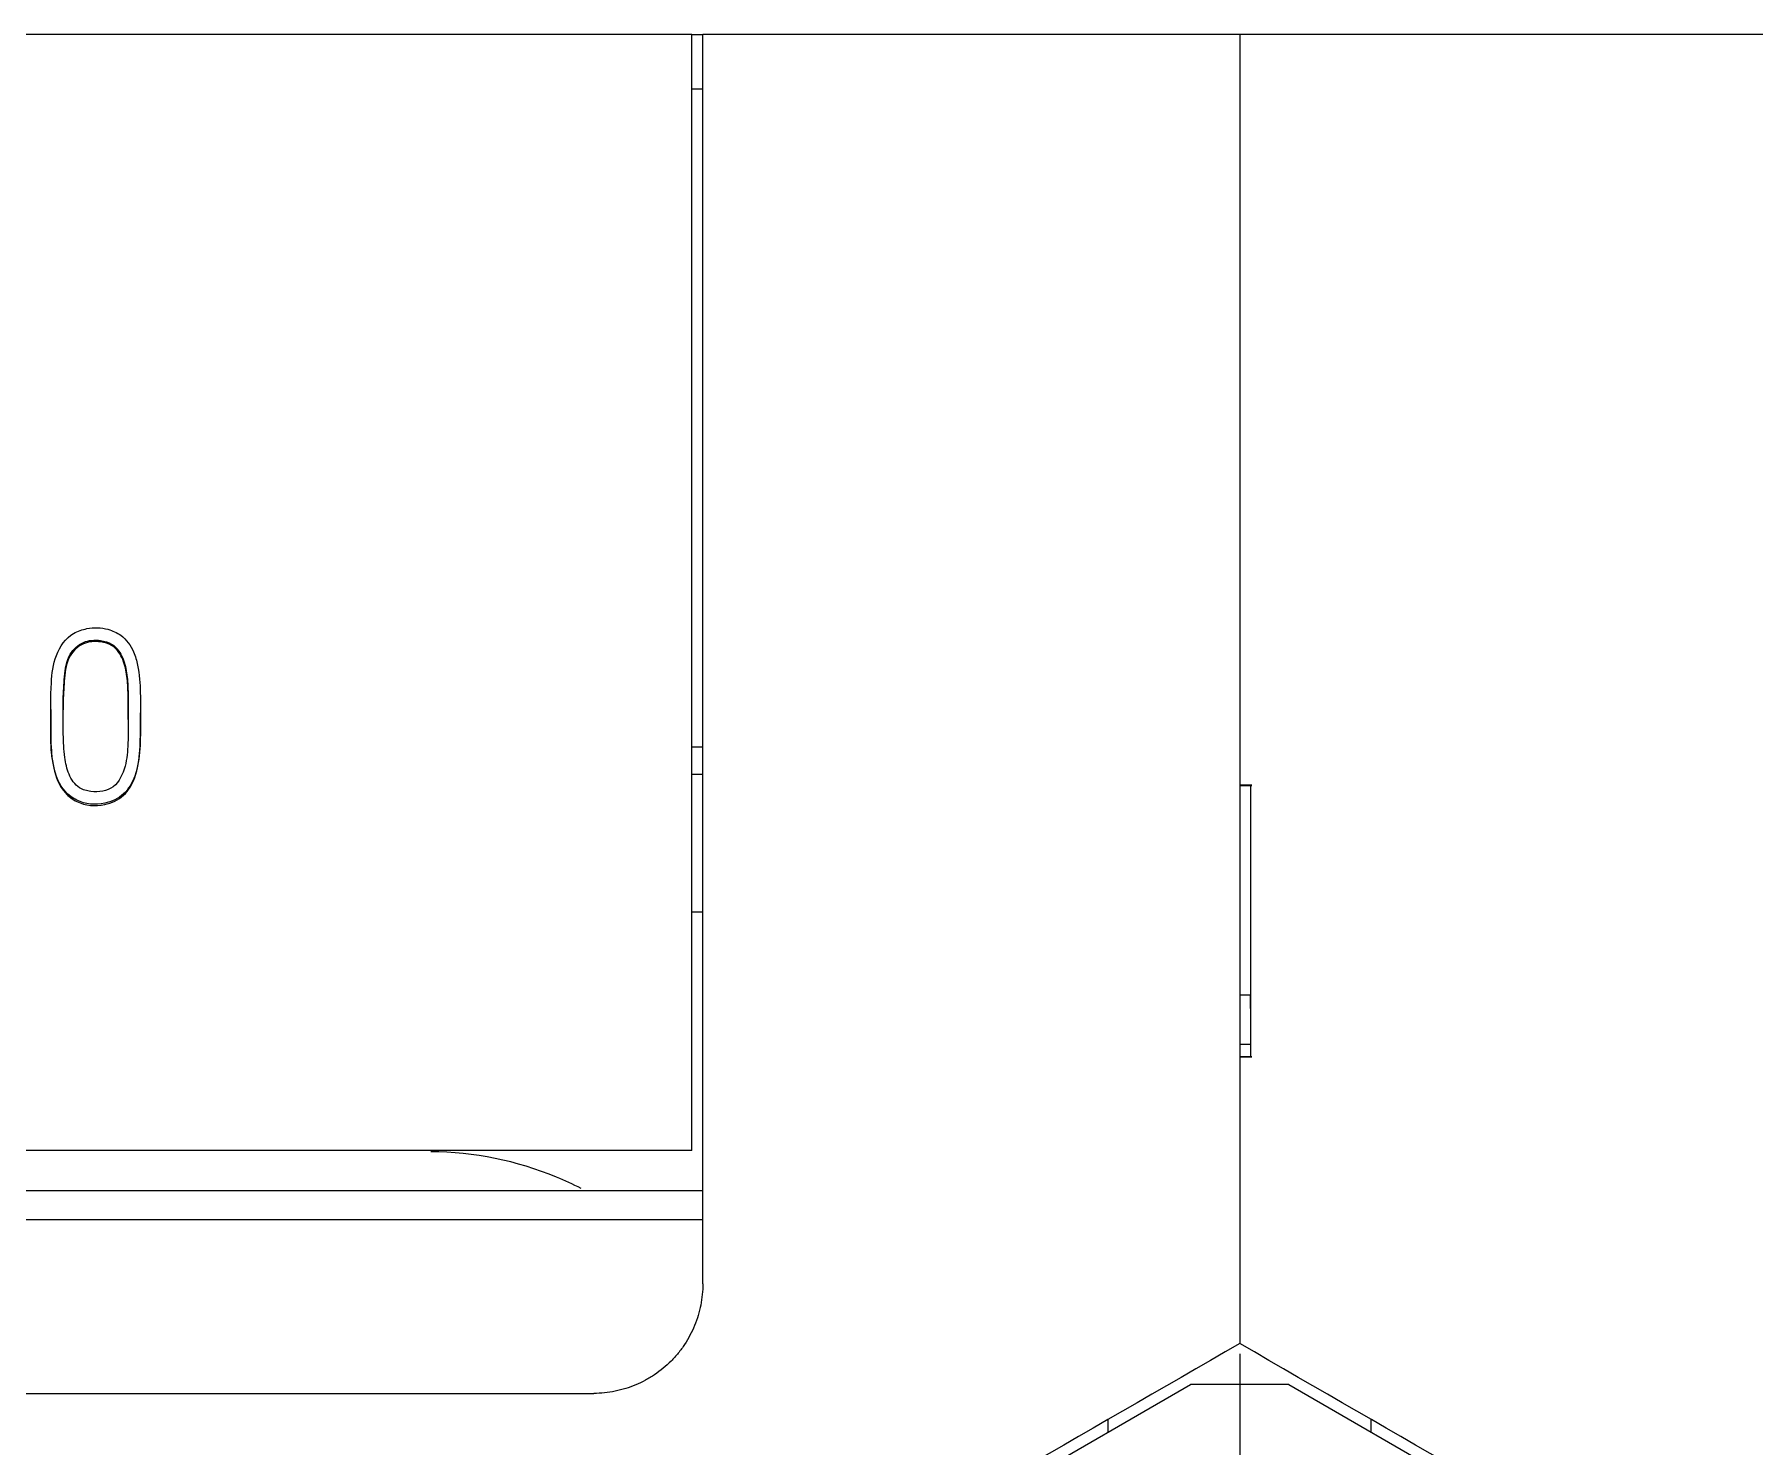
# Model space of a CAD drawing. Header units: millimetres. Extents: x 4134 to 7422, y 1400 to 3585.
# Drawn here: x 5309.25 to 5324.95, y 3074.9 to 3087.78 of the extents above; entities that cross this region are included whole.
import ezdxf

# ---------------------------------------------------------------- set-up
doc = ezdxf.new("R2010")
doc.units = ezdxf.units.MM
doc.layers.add('000-PI-Oprema', color=30, linetype='Continuous', lineweight=5)

# ---------------------------------------------------------------- blocks, each defined once
blk = doc.blocks.new('S7-1500 AI HS - 6ES7531-7NF10-0AB0')
at = {"layer": '000-PI-Oprema', "color": 0, "linetype": 'ByBlock', "lineweight": 0}
for p, q in [((4.9, 147), (0, 147)), ((29.8, 147), (5, 147)), ((29.8, 147), (29.9, 147)), ((29.8, 136.817), (29.8, 147)), ((34.8, 147), (29.9, 147)), ((29.9, 146.5), (29.8, 146.5)), ((23.948, 140.84), (23.948, 140.827)), ((24.767, 140.796), (24.767, 140.809)), ((29.8, 140.5), (29.9, 140.5)), ((29.8, 140.25), (29.9, 140.25)), ((34.912, 140.15), (34.8, 140.15)), ((34.912, 140.144), (34.8, 140.144)), ((29.8, 138.995), (29.9, 138.995)), ((34.9, 138.234), (34.8, 138.234)), ((34.9, 138.234), (34.9, 137.784)), ((34.9, 137.784), (34.8, 137.784)), ((34.8, 137.675), (34.912, 137.675)), ((34.8, 137.672), (34.912, 137.672)), ((29.8, 136.817), (5, 136.817)), ((29.9, 136.449), (4.9, 136.449)), ((29.9, 136.185), (4.9, 136.185)), ((0, 134.961), (0, 134.681)), ((34.8, 134.961), (34.8, 134.681)), ((0, 134.681), (0, 21.262)), ((0.45, 134.681), (0, 134.681)), ((0.45, 134.681), (4.4, 132.4)), ((5.9, 134.6), (28.9, 134.6)), ((28.904, 134.6), (28.904, 134.6)), ((30.4, 132.4), (34.35, 134.681)), ((34.8, 134.681), (34.35, 134.681)), ((34.8, 134.681), (34.8, 21.262)), ((1.2, 134.248), (1.2, 134.365)), ((33.6, 134.248), (33.6, 134.365))]:
    blk.add_line(p, q, dxfattribs=at)
for points, knots in [([(0, 147), (0, 145.915), (0, 142.31), (0, 138.328), (0, 135.43), (0, 135.056)], [0, 0, 0, 0, 0.272684, 0.906013, 1, 1, 1, 1]), ([(29.9, 136.185), (29.9, 138.706), (29.9, 142.312), (29.9, 145.915), (29.9, 147)], [0, 0, 0, 0, 0.698854, 1, 1, 1, 1]), ([(34.8, 147), (34.8, 145.915), (34.8, 142.31), (34.8, 138.328), (34.8, 135.43), (34.8, 135.056)], [0, 0, 0, 0, 0.272684, 0.906013, 1, 1, 1, 1]), ([(24.278, 141.578), (24.235, 141.57), (24.111, 141.53), (23.977, 141.338), (23.945, 141.04), (23.949, 140.744), (23.948, 140.488), (23.978, 140.278), (24.038, 140.113), (24.22, 139.979), (24.423, 139.961), (24.626, 140.055), (24.736, 140.249), (24.767, 140.482), (24.767, 140.737), (24.768, 140.991), (24.756, 141.204), (24.704, 141.389), (24.612, 141.515), (24.452, 141.588), (24.342, 141.59), (24.278, 141.578)], [0, 0, 0, 0, 0.03125, 0.09375, 0.15625, 0.25, 0.3125, 0.34375, 0.40625, 0.4375, 0.5, 0.546875, 0.59375, 0.65625, 0.71875, 0.78125, 0.84375, 0.875, 0.921875, 0.953125, 1, 1, 1, 1]), ([(24.504, 141.437), (24.474, 141.456), (24.386, 141.478), (24.24, 141.471), (24.097, 141.336), (24.072, 141.138), (24.059, 140.931), (24.062, 140.754), (24.062, 140.579), (24.071, 140.42), (24.104, 140.247), (24.188, 140.123), (24.348, 140.077), (24.54, 140.105), (24.641, 140.325), (24.656, 140.562), (24.656, 140.811), (24.655, 141.038), (24.639, 141.214), (24.596, 141.35), (24.534, 141.419), (24.504, 141.437)], [0, 0, 0, 0, 0.03125, 0.078125, 0.125, 0.1875, 0.25, 0.3125, 0.34375, 0.40625, 0.453125, 0.5, 0.53125, 0.59375, 0.65625, 0.71875, 0.8125, 0.875, 0.921875, 0.96875, 1, 1, 1, 1]), ([(24.504, 141.424), (24.474, 141.443), (24.386, 141.466), (24.24, 141.458), (24.097, 141.324), (24.072, 141.125), (24.062, 140.961), (24.061, 140.864), (24.061, 140.838)], [0, 0, 0, 0, 0.114194, 0.285486, 0.456777, 0.685166, 0.913555, 1, 1, 1, 1]), ([(24.656, 140.75), (24.656, 140.778), (24.656, 140.876), (24.655, 141.026), (24.639, 141.201), (24.596, 141.337), (24.534, 141.406), (24.504, 141.424)], [0, 0, 0, 0, 0.115044, 0.410029, 0.631268, 0.852507, 1, 1, 1, 1]), ([(23.948, 140.827), (23.948, 140.781), (23.949, 140.65), (23.948, 140.476), (23.978, 140.266), (24.038, 140.101), (24.22, 139.966), (24.423, 139.948), (24.626, 140.043), (24.736, 140.236), (24.767, 140.47), (24.767, 140.663), (24.767, 140.772), (24.767, 140.796)], [0, 0, 0, 0, 0.065476, 0.18556, 0.245602, 0.365686, 0.425728, 0.545812, 0.635875, 0.725938, 0.846022, 0.966106, 1, 1, 1, 1]), ([(34.9, 140.15), (34.9, 140.15), (34.9, 140.138), (34.9, 140.088), (34.9, 139.995), (34.9, 139.854), (34.9, 139.644), (34.9, 139.416), (34.9, 139.192), (34.9, 138.997), (34.9, 138.865), (34.9, 138.771), (34.9, 138.682), (34.9, 138.596), (34.9, 138.51), (34.9, 138.43), (34.9, 138.333), (34.9, 138.242), (34.9, 138.182), (34.9, 138.147), (34.9, 138.126), (34.9, 138.115), (34.9, 138.111), (34.9, 138.122), (34.9, 138.162), (34.9, 138.206), (34.9, 138.231)], [0, 0, 0, 0, 0.054923, 0.109157, 0.158857, 0.213508, 0.264907, 0.320314, 0.369873, 0.418461, 0.471704, 0.5026, 0.551052, 0.617218, 0.660884, 0.691286, 0.712023, 0.730248, 0.751802, 0.781189, 0.80362, 0.828627, 0.856379, 0.904145, 0.9524, 1, 1, 1, 1]), ([(34.9, 137.784), (34.9, 137.761), (34.9, 137.72), (34.9, 137.681), (34.9, 137.672), (34.9, 137.672), (34.9, 137.672)], [0, 0, 0, 0, 0.351048, 0.67786, 0.983317, 1, 1, 1, 1]), ([(28.788, 136.471), (28.715, 136.508), (28.284, 136.707), (27.811, 136.804), (27.417, 136.804), (27.417, 136.804), (27.417, 136.804)], [0, 0, 0, 0, 0.171752, 1, 1, 1, 1, 1, 1]), ([(29.9, 135.6), (29.9, 135.793), (29.9, 135.988), (29.9, 136.183), (29.9, 136.185)], [0, 0, 0, 0, 0.989298, 1, 1, 1, 1]), ([(29.9, 135.6), (29.9, 135.534), (29.893, 135.47), (29.874, 135.375), (29.866, 135.343), (29.848, 135.281), (29.837, 135.25), (29.799, 135.159), (29.769, 135.102), (29.716, 135.02), (29.696, 134.994), (29.655, 134.943), (29.633, 134.918), (29.564, 134.849), (29.514, 134.808), (29.433, 134.753), (29.404, 134.736), (29.347, 134.705), (29.288, 134.677), (29.227, 134.655), (29.18, 134.64), (29.164, 134.636), (29.132, 134.628), (29.116, 134.624), (29.035, 134.607), (28.97, 134.6), (28.904, 134.6)], [0, 0, 0, 0, 0.125, 0.125, 0.1875, 0.1875, 0.25, 0.25, 0.375, 0.375, 0.4375, 0.4375, 0.5, 0.5, 0.625, 0.625, 0.6875, 0.6875, 0.75, 0.8125, 0.8125, 0.84375, 0.84375, 0.875, 0.875, 1, 1, 1, 1])]:
    blk.add_open_spline(points, degree=3, knots=knots, dxfattribs=at)
for points in [[(4.278, 132.586), (2.852, 133.409), (1.426, 134.232), (0, 135.056)], [(34.8, 135.056), (33.374, 134.232), (31.948, 133.409), (30.522, 132.586)], [(28.9, 134.6), (28.901, 134.6), (28.902, 134.6), (28.904, 134.6)]]:
    blk.add_open_spline(points, degree=3, dxfattribs=at)

msp = doc.modelspace()

# ---------------------------------------------------------------- block references
at = {"layer": '000-PI-Oprema', "color": 0, "linetype": 'ByBlock', "lineweight": 0}
for p in [(5285.448, 2940.785), (5320.248, 2940.785)]:
    msp.add_blockref('S7-1500 AI HS - 6ES7531-7NF10-0AB0', p, dxfattribs=at)

doc.saveas('drawing.dxf')
